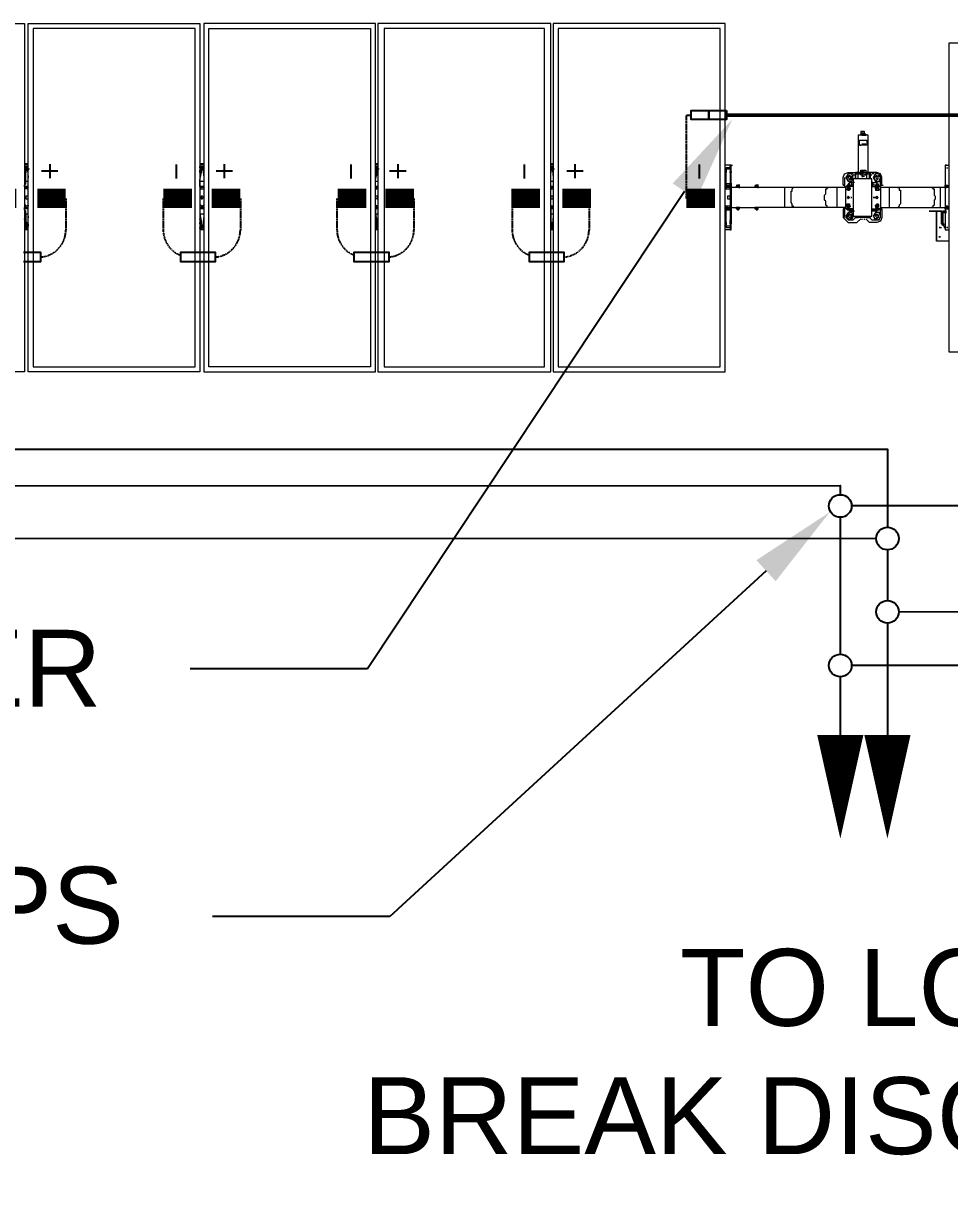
# Model space of a CAD drawing. Header units: feet. Extents: x -354 to 55127, y -297 to 4121.
# Drawn here: x 1827.2 to 2068, y 3451.3 to 3755.2 of the extents above; entities that cross this region are included whole.
import ezdxf
from ezdxf import colors
from ezdxf.entities.mleader import LeaderData, LeaderLine
from ezdxf.lldxf.tags import DXFTag
from ezdxf.math import Vec2, Vec3

# ---------------------------------------------------------------- set-up
doc = ezdxf.new("R2010")
doc.units = ezdxf.units.FT
doc.header["$MEASUREMENT"] = 0
doc.linetypes.add('HIDDEN', pattern=[0.375, 0.25, -0.125])
for name, color, linetype in [('E-DC HARNESS-NEG', 170, 'DC HARNESS CABLE'), ('E-DC HARNESS-POS', 10, 'DC HARNESS CABLE'), ('E-HARN-COMP', 8, 'Continuous'), ('E-TRNK-CABL-NEG', 6, 'HIDDEN'), ('E-TRUNK-CABLE-POS', 6, 'HIDDEN'), ('G-ANNO-TEXT', 1, 'Continuous'), ('Polarity-Text', 7, 'Continuous')]:
    doc.layers.add(name, color=color, linetype=linetype)
doc.styles.add('NEI-A', font='arial.ttf')
doc.styles.get("Standard").update_dxf_attribs({"font": 'arial.ttf'})
tags = doc.linetypes.add('DC HARNESS CABLE', pattern='A,0.5,-0.2,["DH",Standard,S=0.1,R=0,X=-0.1,Y=-0.05],-0.2', length=0.9).pattern_tags.tags
tags[6] = DXFTag(74, 10)

# ---------------------------------------------------------------- blocks, each defined once
blk = doc.blocks.new('A$C4742fff2')
at = {"lineweight": 5}
for points in [[(8.8646, 0), (8.6346, 0), (8.6346, 0.4666), (8.8646, 0.4666)], [(9.0996, 0), (8.8696, 0), (8.8696, 0.4666), (9.0996, 0.4666)], [(9.093, 0.0067), (9.093, 0.46), (8.8763, 0.46), (8.8763, 0.0067)], [(9.1046, 0), (9.3346, 0), (9.3346, 0.4666), (9.1046, 0.4666)], [(9.1113, 0.46), (9.328, 0.46), (9.328, 0.0067), (9.1113, 0.0067)], [(9.338, 0), (9.5696, 0), (9.5696, 0.4666), (9.338, 0.4666)], [(9.5613, 0.0067), (9.5613, 0.46), (9.3463, 0.46), (9.3463, 0.0067)], [(9.5729, 0), (9.8029, 0), (9.8029, 0.4666), (9.5729, 0.4666)], [(9.5796, 0.46), (9.5796, 0.0067), (9.7963, 0.0067), (9.7963, 0.46)], [(10.1029, 0.44), (10.1029, 0.0267), (10.1446, 0.0267), (10.1446, 0.44)], [(9.9829, 0.305), (9.9829, 0.31), (9.9913, 0.31), (9.9929, 0.31), (9.9929, 0.305), (9.9929, 0.3033), (9.9913, 0.3033), (9.9829, 0.3033)], [(9.9913, 0.305), (9.9896, 0.305), (9.9913, 0.305), (9.9896, 0.305)], [(9.8113, 0.2767), (9.8096, 0.2767), (9.8096, 0.2683), (9.8113, 0.2683), (9.8113, 0.2767), (9.8096, 0.2767)], [(9.9846, 0.2667), (9.9846, 0.27), (9.9913, 0.27), (9.9913, 0.2667)], [(9.9879, 0.2667), (9.9896, 0.2683), (9.9879, 0.2683), (9.9879, 0.27), (9.9863, 0.2683), (9.9863, 0.2667)], [(9.9929, 0.265), (9.9929, 0.2667), (9.9913, 0.2667), (9.9913, 0.265)], [(9.9729, 0.265), (9.9679, 0.265), (9.9646, 0.26), (9.9679, 0.255), (9.9729, 0.255), (9.9746, 0.26)], [(9.9713, 0.2567), (9.9679, 0.2567), (9.9663, 0.2583), (9.9663, 0.26), (9.9663, 0.2617), (9.9679, 0.2617), (9.9696, 0.2633), (9.9713, 0.2617), (9.9696, 0.2617), (9.9679, 0.26), (9.9696, 0.2583), (9.9713, 0.2583), (9.9713, 0.26), (9.9713, 0.2617), (9.9729, 0.2617), (9.9729, 0.26), (9.9729, 0.2583)], [(9.9996, 0.2083), (9.9996, 0.2583), (9.9746, 0.2583), (9.9746, 0.2083)], [(9.9996, 0.25), (10.0013, 0.25), (10.0013, 0.2533), (9.9996, 0.2533)], [(10.0096, 0.265), (10.0046, 0.265), (10.0013, 0.26), (10.0046, 0.255), (10.0096, 0.255), (10.0113, 0.26)], [(10.0063, 0.2633), (10.0046, 0.2617), (10.0029, 0.2617), (10.0029, 0.26), (10.0029, 0.2583), (10.0046, 0.2567), (10.0063, 0.2567), (10.0079, 0.2583), (10.0079, 0.26), (10.0079, 0.2617), (10.0063, 0.2617), (10.0046, 0.26), (10.0063, 0.2583), (10.0079, 0.2583), (10.0079, 0.26), (10.0079, 0.2617), (10.0063, 0.2617)], [(8.868, 0.235), (8.8663, 0.235), (8.8663, 0.2317), (8.8696, 0.2317), (8.8696, 0.2333), (8.8696, 0.235)], [(9.103, 0.235), (9.1013, 0.235), (9.1013, 0.2317), (9.103, 0.2317), (9.103, 0.2333), (9.1046, 0.2333)], [(9.3363, 0.235), (9.3346, 0.235), (9.3346, 0.2333), (9.3363, 0.2317), (9.338, 0.2317), (9.338, 0.2333), (9.338, 0.235)], [(9.5713, 0.235), (9.5696, 0.235), (9.5696, 0.2317), (9.5729, 0.2317), (9.5729, 0.2333), (9.5729, 0.235)], [(9.8079, 0.2317), (9.8096, 0.2317), (9.8096, 0.235), (9.8063, 0.235), (9.8063, 0.2333), (9.8063, 0.2317)], [(9.8113, 0.2483), (9.8096, 0.2483)], [(9.8113, 0.245), (9.8096, 0.245), (9.8096, 0.2467), (9.8096, 0.245)], [(9.8196, 0.2483), (9.8179, 0.2483)], [(9.8446, 0.2483), (9.8429, 0.2483)], [(9.9679, 0.2483), (9.9663, 0.2483)], [(9.9696, 0.2483), (9.9663, 0.2483)], [(9.9679, 0.235), (9.9663, 0.2333), (9.9679, 0.2317), (9.9696, 0.2333)], [(9.9679, 0.235), (9.9663, 0.2333), (9.9679, 0.2317), (9.9696, 0.2333)], [(9.9679, 0.235), (9.9663, 0.2333), (9.9679, 0.2317), (9.9696, 0.2333)], [(9.9679, 0.235), (9.9663, 0.2333), (9.9679, 0.2317), (9.9696, 0.2333)], [(9.9679, 0.2467), (9.9696, 0.2467), (9.9696, 0.245), (9.9679, 0.245)], [(9.9713, 0.2483), (9.9696, 0.2483)], [(10.0079, 0.2483), (10.0096, 0.2483), (10.0113, 0.2483), (10.0096, 0.2483), (10.0046, 0.2483)], [(10.0063, 0.2483), (10.0046, 0.2483)], [(10.0079, 0.245), (10.0046, 0.245), (10.0046, 0.2467), (10.0079, 0.2467)], [(10.0063, 0.235), (10.0046, 0.2333), (10.0063, 0.2317), (10.0079, 0.2333)], [(10.0063, 0.235), (10.0046, 0.2333), (10.0063, 0.2317), (10.0079, 0.2333)], [(10.0063, 0.235), (10.0046, 0.2333), (10.0063, 0.2317), (10.0079, 0.2333)], [(10.0063, 0.235), (10.0046, 0.2333), (10.0063, 0.2317), (10.0079, 0.2333)], [(10.0063, 0.245), (10.0063, 0.2467), (10.0079, 0.2467), (10.0079, 0.245)], [(10.0996, 0.25), (10.0979, 0.2483), (10.0996, 0.2467), (10.1013, 0.2483)], [(9.8096, 0.2183), (9.8113, 0.2183), (9.8096, 0.2183), (9.8096, 0.2217), (9.8113, 0.2217), (9.8096, 0.2217)], [(9.8196, 0.22), (9.8179, 0.22)], [(9.8229, 0.22), (9.8213, 0.22)], [(9.8446, 0.22), (9.8429, 0.22)], [(9.8479, 0.22), (9.8463, 0.22)], [(9.9663, 0.2217), (9.9663, 0.2233)], [(9.9679, 0.2217), (9.9696, 0.2217), (9.9696, 0.22), (9.9679, 0.22)], [(10.0046, 0.2233), (10.0079, 0.2233)], [(10.0063, 0.22), (10.0063, 0.2217), (10.0079, 0.2217), (10.0079, 0.22)], [(10.0996, 0.2217), (10.0979, 0.22), (10.0996, 0.2183), (10.1013, 0.22)], [(10.1013, 0.22), (10.1013, 0.2183), (10.0996, 0.2183), (10.0979, 0.2183), (10.0979, 0.22), (10.0996, 0.22)], [(10.1013, 0.22), (10.0996, 0.22)], [(10.1013, 0.22), (10.0996, 0.22)], [(9.8463, 0.2167), (9.8463, 0.2183), (9.8429, 0.2183), (9.8446, 0.2183), (9.8446, 0.2167)], [(9.9729, 0.2133), (9.9679, 0.2133), (9.9646, 0.2083), (9.9679, 0.2033), (9.9729, 0.2033), (9.9746, 0.2083)], [(9.9679, 0.2183), (9.9663, 0.2183)], [(9.9713, 0.2083), (9.9713, 0.2067), (9.9696, 0.2067), (9.9679, 0.2083), (9.9696, 0.21), (9.9713, 0.21), (9.9696, 0.2117), (9.9679, 0.21), (9.9663, 0.21), (9.9663, 0.2083), (9.9663, 0.2067), (9.9679, 0.205), (9.9713, 0.205), (9.9729, 0.2067), (9.9729, 0.2083), (9.9729, 0.21), (9.9713, 0.21)], [(9.9713, 0.2183), (9.9696, 0.2183)], [(9.9996, 0.2167), (10.0013, 0.2167), (10.0013, 0.215), (9.9996, 0.215)], [(10.0096, 0.2133), (10.0046, 0.2133), (10.0013, 0.2083), (10.0046, 0.2033), (10.0096, 0.2033), (10.0113, 0.2083)], [(10.0046, 0.21), (10.0063, 0.2117), (10.0063, 0.21), (10.0079, 0.21), (10.0079, 0.2083), (10.0079, 0.21), (10.0063, 0.21), (10.0046, 0.2083), (10.0063, 0.2067), (10.0079, 0.2067), (10.0079, 0.2083), (10.0079, 0.2067), (10.0063, 0.205), (10.0046, 0.205), (10.0029, 0.2067), (10.0029, 0.2083), (10.0029, 0.21)], [(10.0096, 0.2167), (10.0079, 0.2167)], [(10.0996, 0.215), (10.0979, 0.215), (10.0963, 0.215), (10.0979, 0.215), (10.0963, 0.215), (10.0979, 0.215), (10.0946, 0.215), (10.0963, 0.215), (10.0946, 0.215), (10.0963, 0.215), (10.0979, 0.215)], [(10.0979, 0.2133), (10.0963, 0.2133), (10.0946, 0.2133), (10.0963, 0.2133), (10.0979, 0.2133), (10.0996, 0.2133)], [(10.0963, 0.2133), (10.0946, 0.2133)], [(9.8096, 0.1983), (9.8096, 0.2), (9.8113, 0.2), (9.8113, 0.1983)], [(9.8113, 0.19), (9.8096, 0.19)], [(10.1013, 0.1933), (10.0996, 0.1933)]]:
    blk.add_lwpolyline(points, close=True, dxfattribs=at)
for points in [[(9.9929, 0.2583), (9.9929, 0.265), (9.9963, 0.265), (9.9963, 0.2667), (9.9946, 0.2667), (9.9946, 0.3167), (9.9813, 0.3167), (9.9813, 0.2667), (9.9829, 0.2667)], [(9.9896, 0.3183), (9.9913, 0.3183), (9.9913, 0.3167), (9.9896, 0.3167), (9.9896, 0.3183), (9.9913, 0.3183), (9.9896, 0.3183), (9.9896, 0.32), (9.9896, 0.3217), (9.9846, 0.3217), (9.9846, 0.32), (9.9846, 0.3183), (9.9846, 0.3167)], [(9.9846, 0.32), (9.9896, 0.32)], [(9.9846, 0.3183), (9.9863, 0.3183), (9.9879, 0.3183)], [(9.9879, 0.3167), (9.9863, 0.3167), (9.9879, 0.3167), (9.9863, 0.3167), (9.9879, 0.3167), (9.9896, 0.3167), (9.9879, 0.3167), (9.9863, 0.3167), (9.9863, 0.3183), (9.9879, 0.3183), (9.9863, 0.3183), (9.9879, 0.3183), (9.9896, 0.3183), (9.9879, 0.3183), (9.9863, 0.3183), (9.9896, 0.3183), (9.9879, 0.3183), (9.9863, 0.3183), (9.9879, 0.3183), (9.9913, 0.3183)], [(9.9863, 0.3183), (9.9879, 0.3183), (9.9863, 0.3183)], [(9.9896, 0.3167), (9.9913, 0.3167)], [(9.9829, 0.3033), (9.9846, 0.3033)], [(9.9863, 0.305), (9.9879, 0.305), (9.9863, 0.305)], [(9.9879, 0.305), (9.9896, 0.305), (9.9879, 0.305)], [(9.9896, 0.3033), (9.9896, 0.305), (9.9913, 0.305), (9.9896, 0.305), (9.9913, 0.305)], [(8.8696, 0.2783), (8.8646, 0.2783)], [(8.8646, 0.255), (8.8663, 0.255), (8.8663, 0.265), (8.868, 0.275)], [(8.8663, 0.27), (8.8663, 0.2733), (8.868, 0.275), (8.8696, 0.275)], [(8.868, 0.27), (8.868, 0.2733)], [(9.1046, 0.2783), (9.0996, 0.2783)], [(9.0996, 0.27), (9.1013, 0.2717), (9.1013, 0.275), (9.103, 0.275), (9.1046, 0.275)], [(9.1013, 0.255), (9.0996, 0.255), (9.0996, 0.2567), (9.1013, 0.265), (9.103, 0.275)], [(9.103, 0.27), (9.103, 0.2733)], [(9.338, 0.2783), (9.3346, 0.2783)], [(9.3346, 0.27), (9.3346, 0.2717), (9.3363, 0.2717), (9.3363, 0.275), (9.338, 0.275)], [(9.3363, 0.255), (9.3346, 0.255), (9.3346, 0.2567), (9.3363, 0.265), (9.3363, 0.275)], [(9.338, 0.27), (9.338, 0.2733)], [(9.5729, 0.2783), (9.5696, 0.2783)], [(9.5696, 0.27), (9.5696, 0.2733), (9.5713, 0.2733), (9.5713, 0.275), (9.5729, 0.275)], [(9.5713, 0.255), (9.5696, 0.255), (9.5696, 0.265), (9.5713, 0.275)], [(9.5713, 0.27), (9.5713, 0.2733)], [(9.8113, 0.2717), (9.8096, 0.2717), (9.8096, 0.2733), (9.8096, 0.2767), (9.8029, 0.2767)], [(9.8096, 0.2733), (9.8046, 0.2733), (9.8046, 0.2717), (9.8046, 0.27), (9.8046, 0.2683), (9.8046, 0.2667)], [(9.8046, 0.2517), (9.8046, 0.25), (9.8096, 0.25), (9.8096, 0.2517), (9.8046, 0.2517), (9.8046, 0.2717), (9.8096, 0.2717), (9.8096, 0.25), (9.8113, 0.25), (9.8113, 0.2483), (9.8113, 0.25), (9.8096, 0.25), (9.8096, 0.2483), (9.8096, 0.2467), (9.8113, 0.2467)], [(9.8113, 0.2767), (9.8096, 0.2767), (9.8113, 0.2767), (9.8129, 0.2767)], [(9.8113, 0.2683), (9.8113, 0.2667), (9.8096, 0.2667), (9.8096, 0.2683)], [(9.8096, 0.2667), (9.8113, 0.25), (9.8113, 0.2667)], [(9.9613, 0.25), (9.9629, 0.25), (9.9613, 0.25), (9.9613, 0.26), (9.9629, 0.265), (9.9679, 0.2667), (9.9813, 0.2667), (9.9796, 0.2667), (9.9779, 0.2667), (9.9813, 0.2667), (9.9813, 0.265), (9.9846, 0.265), (9.9913, 0.265), (9.9913, 0.2633), (9.9896, 0.2633)], [(9.9813, 0.2583), (9.9813, 0.265), (9.9779, 0.265), (9.9779, 0.2667), (9.9779, 0.265), (9.9779, 0.2583)], [(9.9813, 0.2667), (9.9846, 0.2667), (9.9813, 0.2667)], [(9.9846, 0.2633), (9.9846, 0.2667), (9.9863, 0.2667)], [(9.9879, 0.2683), (9.9896, 0.2683)], [(9.9929, 0.2667), (9.9913, 0.2667), (9.9929, 0.2667)], [(9.9946, 0.2667), (9.9929, 0.2667), (9.9946, 0.2667)], [(9.9979, 0.2583), (9.9979, 0.265), (9.9979, 0.2667), (9.9963, 0.2667), (9.9946, 0.2667)], [(10.0113, 0.25), (10.0129, 0.25), (10.0129, 0.26), (10.0113, 0.265), (10.0063, 0.2667), (9.9963, 0.2667)], [(10.0996, 0.2767), (10.0979, 0.2767), (10.0979, 0.19), (10.0996, 0.19)], [(10.0979, 0.2767), (10.1029, 0.2767)], [(10.0996, 0.2733), (10.1013, 0.2733)], [(8.868, 0.2483), (8.8663, 0.2483), (8.8646, 0.2483), (8.8646, 0.25), (8.8663, 0.2517), (8.8663, 0.255)], [(9.1013, 0.2483), (9.0996, 0.2483), (9.0996, 0.255)], [(9.3363, 0.2483), (9.3346, 0.2483), (9.3346, 0.255)], [(9.5713, 0.2483), (9.5696, 0.2483), (9.5696, 0.255)], [(9.9629, 0.26), (9.9629, 0.2467)], [(9.9679, 0.2633), (9.9646, 0.26)], [(9.9746, 0.2183), (9.9696, 0.2183), (9.9696, 0.2167), (9.9713, 0.2167), (9.9696, 0.2167), (9.9679, 0.2167), (9.9663, 0.2167), (9.9663, 0.2183), (9.9646, 0.2183), (9.9646, 0.2483), (9.9663, 0.2483), (9.9663, 0.25), (9.9696, 0.25), (9.9696, 0.2517), (9.9679, 0.2517), (9.9679, 0.25), (9.9663, 0.25)], [(9.9729, 0.2533), (9.9696, 0.2533), (9.9696, 0.25), (9.9729, 0.25)], [(9.9746, 0.265), (9.9713, 0.265)], [(9.9763, 0.2533), (9.9746, 0.2533), (9.9746, 0.25), (9.9729, 0.25), (9.9729, 0.2533), (9.9746, 0.2533)], [(9.9763, 0.2633), (9.9746, 0.2633)], [(9.9779, 0.265), (9.9796, 0.265)], [(9.9896, 0.2617), (9.9879, 0.2617), (9.9879, 0.2633), (9.9863, 0.2633), (9.9863, 0.2617), (9.9879, 0.2617)], [(9.9879, 0.265), (9.9896, 0.265)], [(9.9963, 0.265), (9.9979, 0.265)], [(9.9996, 0.2633), (9.9979, 0.2633)], [(10.0029, 0.265), (9.9996, 0.265)], [(9.9996, 0.2533), (10.0013, 0.2533), (10.0063, 0.2533), (10.0063, 0.25), (10.0013, 0.25)], [(9.9996, 0.2483), (10.0046, 0.2483), (10.0046, 0.25), (10.0063, 0.25), (10.0063, 0.2517), (10.0079, 0.2517), (10.0079, 0.25), (10.0046, 0.25)], [(10.0979, 0.2467), (10.0979, 0.2483), (10.0979, 0.25), (10.0996, 0.25), (10.0996, 0.2483), (10.1013, 0.2483), (10.1013, 0.2467), (10.0996, 0.2467), (10.0979, 0.2467), (10.0979, 0.2483), (10.0996, 0.2483), (10.1013, 0.2483), (10.0996, 0.25), (10.1013, 0.25), (10.1013, 0.2483), (10.0996, 0.2483), (10.1013, 0.2483), (10.0996, 0.2483), (10.1013, 0.2483), (10.0996, 0.2483), (10.1013, 0.2483), (10.1013, 0.2467), (10.0996, 0.2467), (10.0979, 0.2467), (10.0913, 0.2467), (10.0796, 0.2467), (10.0346, 0.2467), (10.0113, 0.2467), (10.0113, 0.26), (10.0079, 0.2633)], [(8.8696, 0.2483), (8.8646, 0.2483)], [(8.8696, 0.2467), (8.8663, 0.2467), (8.8646, 0.2467)], [(8.8696, 0.245), (8.8663, 0.245), (8.8646, 0.245)], [(8.8663, 0.245), (8.8663, 0.2467)], [(9.1046, 0.2483), (9.0996, 0.2483)], [(9.1046, 0.2467), (9.0996, 0.2467), (9.1013, 0.2467)], [(9.0996, 0.2467), (9.0996, 0.245), (9.1046, 0.245)], [(9.338, 0.2483), (9.3346, 0.2483)], [(9.338, 0.2467), (9.3346, 0.2467), (9.3363, 0.2467)], [(9.3346, 0.2467), (9.3346, 0.245), (9.338, 0.245)], [(9.5729, 0.2483), (9.5696, 0.2483)], [(9.5729, 0.2467), (9.5696, 0.2467), (9.5713, 0.2467)], [(9.5696, 0.2467), (9.5696, 0.245), (9.5729, 0.245)], [(9.8063, 0.2483), (9.8046, 0.2483), (9.8096, 0.2483), (9.8096, 0.2467)], [(9.8046, 0.2467), (9.8046, 0.2483)], [(9.9646, 0.2467), (9.9529, 0.2467), (9.9413, 0.2467), (9.8946, 0.2467), (9.8829, 0.2467), (9.8463, 0.2467), (9.8429, 0.2467), (9.8213, 0.2467), (9.8179, 0.2467), (9.8113, 0.2467), (9.8096, 0.2467), (9.8046, 0.2467), (9.8046, 0.245), (9.8096, 0.245), (9.8096, 0.2217)], [(9.8113, 0.2483), (9.8113, 0.2467), (9.8113, 0.2483)], [(9.8113, 0.22), (9.8113, 0.2467), (9.8113, 0.22)], [(9.8179, 0.25), (9.8213, 0.25), (9.8196, 0.25), (9.8213, 0.25), (9.8229, 0.25), (9.8213, 0.25)], [(9.8196, 0.2467), (9.8179, 0.2467), (9.8179, 0.2483), (9.8213, 0.2483), (9.8229, 0.2483), (9.8213, 0.2483), (9.8213, 0.2467), (9.8229, 0.2467)], [(9.8429, 0.25), (9.8463, 0.25), (9.8446, 0.25), (9.8463, 0.25), (9.8479, 0.25), (9.8463, 0.25)], [(9.8446, 0.2467), (9.8429, 0.2467), (9.8429, 0.2483), (9.8463, 0.2483), (9.8479, 0.2483), (9.8463, 0.2483), (9.8463, 0.2467), (9.8479, 0.2467)], [(9.9696, 0.2483), (9.9663, 0.2483)], [(9.9696, 0.2467), (9.9696, 0.245), (9.9713, 0.245), (9.9696, 0.245), (9.9696, 0.2433), (9.9663, 0.2433), (9.9663, 0.245)], [(9.9679, 0.2433), (9.9696, 0.2433), (9.9696, 0.245), (9.9679, 0.245), (9.9696, 0.245), (9.9696, 0.2467), (9.9663, 0.2467), (9.9663, 0.245), (9.9696, 0.245), (9.9679, 0.245), (9.9663, 0.245), (9.9679, 0.245), (9.9679, 0.2467)], [(9.9679, 0.245), (9.9696, 0.245), (9.9679, 0.245)], [(9.9746, 0.2483), (9.9696, 0.2483), (9.9696, 0.25), (9.9713, 0.25)], [(10.0113, 0.2483), (10.0113, 0.2183), (10.0129, 0.2183), (10.0129, 0.2167), (10.0129, 0.2067), (10.0113, 0.2017), (10.0063, 0.2), (9.9963, 0.2), (9.9913, 0.205)], [(10.0046, 0.2483), (10.0079, 0.2483), (10.0079, 0.25), (10.0096, 0.25)], [(10.0079, 0.2467), (10.0079, 0.245), (10.0096, 0.245), (10.0079, 0.245), (10.0046, 0.245), (10.0046, 0.2433), (10.0063, 0.2433), (10.0046, 0.2433)], [(10.0096, 0.245), (10.0079, 0.245), (10.0096, 0.245), (10.0079, 0.245), (10.0063, 0.245), (10.0046, 0.245), (10.0063, 0.245), (10.0063, 0.2467)], [(10.0046, 0.245), (10.0046, 0.2433), (10.0079, 0.2433), (10.0096, 0.2433)], [(10.0079, 0.245), (10.0096, 0.245), (10.0096, 0.2433), (10.0079, 0.2433)], [(10.0129, 0.25), (10.0146, 0.25)], [(10.0979, 0.25), (10.0979, 0.25)], [(10.0979, 0.2483), (10.0979, 0.2483)], [(10.0979, 0.2467), (10.0979, 0.2467)], [(10.0996, 0.25), (10.0996, 0.25)], [(10.0996, 0.2467), (10.0996, 0.2467)], [(10.1013, 0.25), (10.1013, 0.25)], [(10.1013, 0.2483), (10.1013, 0.2483)], [(10.1013, 0.2467), (10.1013, 0.2467)], [(8.8696, 0.2233), (8.8696, 0.2217), (8.8663, 0.2217), (8.8663, 0.2233), (8.8646, 0.2233)], [(8.8663, 0.2117), (8.8663, 0.215), (8.8646, 0.2167), (8.8646, 0.2183), (8.8646, 0.22), (8.8663, 0.22), (8.8696, 0.22)], [(8.8663, 0.22), (8.8663, 0.2233)], [(9.1046, 0.2233), (9.103, 0.2217), (9.1013, 0.2217), (9.1013, 0.2233), (9.0996, 0.2233), (9.0996, 0.22), (9.0996, 0.2183)], [(9.1046, 0.22), (9.0996, 0.22), (9.1013, 0.22)], [(9.338, 0.2233), (9.338, 0.2217), (9.3363, 0.2217), (9.3346, 0.2233), (9.3346, 0.22), (9.3346, 0.2183)], [(9.338, 0.22), (9.3346, 0.22), (9.3363, 0.22)], [(9.5729, 0.2233), (9.5729, 0.2217), (9.5696, 0.2217), (9.5696, 0.2233), (9.5696, 0.22), (9.5696, 0.2183)], [(9.5729, 0.22), (9.5696, 0.22), (9.5713, 0.22)], [(9.8046, 0.2217), (9.8046, 0.2183), (9.8096, 0.2183), (9.8096, 0.2167), (9.8113, 0.2167), (9.8096, 0.2167), (9.8096, 0.195), (9.8046, 0.195), (9.8046, 0.1933), (9.8096, 0.1933), (9.8096, 0.19), (9.8029, 0.19)], [(9.8113, 0.2217), (9.8096, 0.2217), (9.8046, 0.2217), (9.8063, 0.2217)], [(9.8046, 0.22), (9.8096, 0.22)], [(9.8113, 0.22), (9.8179, 0.22), (9.8179, 0.2183), (9.8196, 0.2183), (9.8196, 0.2167), (9.8213, 0.2167), (9.8213, 0.2183), (9.8179, 0.2183)], [(9.8113, 0.2183), (9.8113, 0.22), (9.8113, 0.2183)], [(9.8179, 0.22), (9.8213, 0.22), (9.8179, 0.22)], [(9.8229, 0.2183), (9.8213, 0.2183), (9.8213, 0.22), (9.8429, 0.22), (9.8429, 0.2183)], [(9.8429, 0.22), (9.8463, 0.22), (9.8429, 0.22)], [(9.9646, 0.22), (9.9413, 0.22), (9.8946, 0.22), (9.8829, 0.22), (9.8463, 0.22), (9.8463, 0.2183), (9.8479, 0.2183)], [(9.9629, 0.22), (9.9629, 0.2067)], [(9.9679, 0.22), (9.9696, 0.22), (9.9696, 0.2217), (9.9679, 0.2217), (9.9696, 0.2217), (9.9696, 0.2233), (9.9663, 0.2233), (9.9663, 0.225), (9.9696, 0.225), (9.9696, 0.2233), (9.9696, 0.2217), (9.9713, 0.2217)], [(9.9663, 0.2217), (9.9679, 0.2217), (9.9679, 0.2233), (9.9696, 0.2217), (9.9679, 0.2217)], [(9.9679, 0.2333), (9.9696, 0.2333)], [(9.9729, 0.2333), (9.9713, 0.2333), (9.9729, 0.2333)], [(10.0046, 0.2333), (10.0013, 0.2333), (10.0046, 0.2333)], [(10.0079, 0.2217), (10.0063, 0.2217), (10.0079, 0.2217), (10.0079, 0.2233), (10.0079, 0.2217), (10.0096, 0.2217), (10.0079, 0.2217), (10.0079, 0.2233), (10.0063, 0.2233), (10.0063, 0.2217), (10.0046, 0.2217), (10.0046, 0.2233), (10.0046, 0.2217), (10.0046, 0.22), (10.0079, 0.22)], [(10.0063, 0.2333), (10.0079, 0.2333)], [(10.0063, 0.2033), (10.0079, 0.2033), (10.0113, 0.2067), (10.0113, 0.22), (10.0229, 0.22), (10.0346, 0.22), (10.0796, 0.22), (10.0913, 0.22), (10.0979, 0.22), (10.0979, 0.2183), (10.0996, 0.2183), (10.1013, 0.2183), (10.1029, 0.2183)], [(10.0979, 0.2217), (10.0979, 0.22)], [(10.0979, 0.2217), (10.0979, 0.2217)], [(10.0996, 0.2217), (10.0979, 0.2217)], [(10.0979, 0.22), (10.0979, 0.22)], [(10.0996, 0.22), (10.0996, 0.2217)], [(10.1013, 0.22), (10.0996, 0.2217)], [(10.0996, 0.2217), (10.0996, 0.2217)], [(10.1013, 0.2217), (10.0996, 0.2217)], [(10.0996, 0.22), (10.1013, 0.22)], [(10.0996, 0.22), (10.1013, 0.22)], [(10.0996, 0.22), (10.1013, 0.22)], [(10.1013, 0.2217), (10.1013, 0.2217)], [(10.1013, 0.22), (10.1013, 0.2217)], [(10.1013, 0.22), (10.1013, 0.22)], [(10.1013, 0.2183), (10.1013, 0.22)], [(8.8696, 0.2183), (8.8663, 0.2183), (8.8646, 0.2183)], [(8.8646, 0.2117), (8.8663, 0.2117), (8.8663, 0.2017), (8.868, 0.195), (8.868, 0.1933), (8.8696, 0.1933)], [(9.1046, 0.2183), (9.0996, 0.2183), (9.0996, 0.2117), (9.1013, 0.2017), (9.1013, 0.195), (9.103, 0.1933), (9.1046, 0.1933)], [(9.338, 0.2183), (9.3346, 0.2183), (9.3346, 0.2117), (9.3363, 0.2017), (9.3363, 0.1933), (9.3363, 0.1917), (9.338, 0.1917)], [(9.5729, 0.2183), (9.5696, 0.2183), (9.5696, 0.2117), (9.5696, 0.2017), (9.5713, 0.195), (9.5713, 0.1933), (9.5729, 0.1933)], [(9.8046, 0.195), (9.8046, 0.2167), (9.8096, 0.2167), (9.8113, 0.2167)], [(9.8096, 0.2167), (9.8046, 0.2167), (9.8063, 0.2167)], [(9.8096, 0.2), (9.8113, 0.2183), (9.8113, 0.2)], [(9.9629, 0.2183), (9.9613, 0.2183), (9.9613, 0.2167), (9.9613, 0.2067), (9.9679, 0.2), (9.9796, 0.2), (9.9846, 0.205)], [(9.9646, 0.2067), (9.9679, 0.2033), (9.9696, 0.2033)], [(9.9663, 0.2183), (9.9696, 0.2183), (9.9663, 0.2183)], [(9.9663, 0.2183), (9.9679, 0.2183), (9.9696, 0.2183)], [(9.9663, 0.2167), (9.9696, 0.2167), (9.9679, 0.2167)], [(9.9729, 0.215), (9.9696, 0.215), (9.9696, 0.2167), (9.9729, 0.2167)], [(9.9713, 0.2033), (9.9746, 0.2033), (9.9779, 0.2067), (9.9796, 0.2067)], [(9.9763, 0.215), (9.9746, 0.215), (9.9746, 0.2167), (9.9729, 0.2167), (9.9729, 0.215), (9.9746, 0.215)], [(9.9779, 0.2083), (9.9779, 0.2067), (9.9813, 0.2067)], [(9.9929, 0.2083), (9.9929, 0.2067), (9.9813, 0.2067), (9.9813, 0.2083)], [(9.9863, 0.205), (9.9863, 0.2033)], [(9.9896, 0.2033), (9.9896, 0.205)], [(9.9929, 0.2067), (9.9963, 0.2067), (9.9979, 0.2067), (9.9979, 0.2083)], [(9.9963, 0.2067), (9.9996, 0.2033), (10.0046, 0.2033)], [(9.9996, 0.2183), (10.0046, 0.2183), (10.0046, 0.2167), (10.0063, 0.2167), (10.0079, 0.2167), (10.0079, 0.2183), (10.0046, 0.2183), (10.0096, 0.2183), (10.0113, 0.2183), (10.0096, 0.2183), (10.0079, 0.2183), (10.0063, 0.2183), (10.0046, 0.2183), (10.0063, 0.2183), (10.0046, 0.2183)], [(10.0013, 0.2167), (10.0063, 0.2167), (10.0063, 0.215), (10.0013, 0.215), (9.9996, 0.215)], [(10.0046, 0.2167), (10.0079, 0.2167), (10.0063, 0.2167)], [(10.0763, 0.215), (10.0779, 0.215), (10.0763, 0.215)], [(10.0779, 0.215), (10.0796, 0.215)], [(10.0846, 0.215), (10.0779, 0.215), (10.0846, 0.215)], [(10.0846, 0.215), (10.0863, 0.215), (10.0846, 0.215)], [(10.0979, 0.19), (10.1029, 0.19), (10.1029, 0.175), (10.1013, 0.175), (10.0863, 0.175), (10.0863, 0.215), (10.0929, 0.215), (10.0946, 0.215), (10.0946, 0.2133), (10.0946, 0.1983), (10.0929, 0.1983), (10.0929, 0.215), (10.0863, 0.215), (10.0879, 0.215), (10.0863, 0.215), (10.0863, 0.175)], [(10.0963, 0.2133), (10.0946, 0.2133), (10.0929, 0.2133), (10.0946, 0.2133), (10.0946, 0.215)], [(10.0946, 0.215), (10.0963, 0.215), (10.0946, 0.215)], [(10.0946, 0.2133), (10.0946, 0.2133)], [(10.0946, 0.2133), (10.0946, 0.2133)], [(10.0963, 0.1983), (10.0946, 0.1983), (10.0963, 0.1967), (10.0946, 0.1983), (10.0946, 0.2133), (10.0963, 0.2133), (10.0979, 0.2133), (10.0996, 0.2133), (10.0979, 0.2133), (10.0946, 0.2133)], [(10.0946, 0.2133), (10.0963, 0.2133)], [(10.0946, 0.2133), (10.0963, 0.2133)], [(10.0963, 0.2133), (10.0963, 0.2133)], [(10.0963, 0.2133), (10.0963, 0.2133)], [(10.0963, 0.2133), (10.0979, 0.2133)], [(10.0963, 0.2133), (10.0979, 0.2133)], [(10.0963, 0.2133), (10.0979, 0.2133), (10.0996, 0.2133)], [(10.0963, 0.2133), (10.0979, 0.2133)], [(10.0963, 0.2133), (10.0979, 0.2133)], [(10.0963, 0.2133), (10.0979, 0.2133), (10.0996, 0.2133)], [(10.0979, 0.2183), (10.0979, 0.2183)], [(10.0996, 0.2183), (10.0996, 0.2183)], [(10.1013, 0.2183), (10.1013, 0.2183)], [(8.8696, 0.19), (8.8646, 0.19)], [(8.8663, 0.1983), (8.8663, 0.195), (8.8663, 0.1933), (8.868, 0.1933), (8.868, 0.1917), (8.8696, 0.1917)], [(8.868, 0.1967), (8.868, 0.1933), (8.868, 0.1917)], [(9.0996, 0.1983), (9.1013, 0.195), (9.1013, 0.1933), (9.103, 0.1933), (9.103, 0.1917), (9.103, 0.1933), (9.103, 0.1967)], [(9.1046, 0.19), (9.0996, 0.19)], [(9.3363, 0.1917), (9.3363, 0.195), (9.3346, 0.195), (9.3346, 0.1983)], [(9.338, 0.19), (9.3346, 0.19)], [(9.3363, 0.1933), (9.338, 0.1933), (9.338, 0.1967)], [(9.5696, 0.1983), (9.5696, 0.1933), (9.5713, 0.1933), (9.5713, 0.1917), (9.5713, 0.1933), (9.5713, 0.1967)], [(9.5729, 0.19), (9.5696, 0.19)], [(9.5713, 0.1917), (9.5729, 0.1917)], [(9.8046, 0.2), (9.8046, 0.1983)], [(9.8046, 0.1967), (9.8046, 0.1983), (9.8046, 0.1967)], [(9.8096, 0.1983), (9.8096, 0.1917), (9.8113, 0.1917), (9.8113, 0.1983)], [(9.8113, 0.195), (9.8096, 0.195), (9.8096, 0.1933), (9.8113, 0.1933)], [(9.8096, 0.1917), (9.8096, 0.19), (9.8113, 0.19), (9.8113, 0.1917)], [(10.0913, 0.1933), (10.0896, 0.1933), (10.0913, 0.1933), (10.0929, 0.1933)], [(10.0929, 0.1983), (10.0963, 0.195), (10.0963, 0.1933)], [(10.0963, 0.195), (10.0979, 0.195)], [(10.0896, 0.1817), (10.0896, 0.18)], [(10.0913, 0.18), (10.0913, 0.1817)]]:
    blk.add_lwpolyline(points, dxfattribs=at)
at = {"color": 8, "lineweight": 5, "true_color": 0x808080}
for points in [[(8.8696, 0.2767), (8.8646, 0.2767)], [(8.8646, 0.2733), (8.8663, 0.275), (8.868, 0.275), (8.8696, 0.26)], [(8.8646, 0.2717), (8.8663, 0.2717), (8.8663, 0.27), (8.8646, 0.2633)], [(8.8646, 0.27), (8.8663, 0.27), (8.8663, 0.2683), (8.8646, 0.2667)], [(8.868, 0.2733), (8.868, 0.2733)], [(8.8696, 0.2717), (8.8696, 0.27), (8.8696, 0.2717), (8.8713, 0.2717)], [(9.1046, 0.2767), (9.0996, 0.2767)], [(9.0996, 0.2733), (9.0996, 0.275), (9.103, 0.275), (9.1046, 0.26)], [(9.0996, 0.2717), (9.1013, 0.2717), (9.1013, 0.27), (9.0996, 0.2633)], [(9.0996, 0.2667), (9.0996, 0.27)], [(9.103, 0.2733), (9.103, 0.2733)], [(9.103, 0.2717), (9.1046, 0.27), (9.103, 0.2717), (9.1046, 0.2717)], [(9.338, 0.2767), (9.3346, 0.2767)], [(9.3346, 0.2733), (9.3346, 0.275), (9.3363, 0.275), (9.338, 0.26)], [(9.3346, 0.2633), (9.3346, 0.2717), (9.3363, 0.2717)], [(9.3346, 0.2667), (9.3346, 0.27), (9.3363, 0.27)], [(9.338, 0.2733), (9.338, 0.2733)], [(9.338, 0.2717), (9.338, 0.27), (9.338, 0.2717), (9.3396, 0.2717)], [(9.5729, 0.2767), (9.5696, 0.2767)], [(9.5696, 0.2733), (9.5696, 0.275), (9.5713, 0.275), (9.5729, 0.26)], [(9.5696, 0.2633), (9.5696, 0.2717), (9.5713, 0.2717)], [(9.5696, 0.2667), (9.5696, 0.27)], [(9.5713, 0.2733), (9.5713, 0.2733)], [(9.5729, 0.2717), (9.5729, 0.27), (9.5729, 0.2717), (9.5746, 0.2717)], [(9.8046, 0.2733), (9.8029, 0.2717)], [(9.8029, 0.255), (9.8046, 0.27), (9.8029, 0.27)], [(9.8046, 0.2683), (9.8029, 0.2683), (9.8046, 0.2683)], [(9.8029, 0.2617), (9.8046, 0.2667)], [(10.0979, 0.2767), (10.0979, 0.2483)], [(8.8696, 0.255), (8.8663, 0.255)], [(9.1046, 0.255), (9.0996, 0.255)], [(9.338, 0.255), (9.3346, 0.255)], [(9.5729, 0.255), (9.5696, 0.255)], [(9.9779, 0.2583), (9.9779, 0.265)], [(9.9963, 0.2583), (9.9963, 0.265)], [(9.8029, 0.25), (9.8046, 0.25), (9.8029, 0.2467), (9.8046, 0.2467)], [(9.8029, 0.245), (9.8046, 0.245)], [(9.8046, 0.25), (9.8063, 0.25)], [(9.8213, 0.2483), (9.8179, 0.2483)], [(9.8213, 0.2467), (9.8179, 0.2467)], [(9.8463, 0.2483), (9.8429, 0.2483)], [(9.8463, 0.2467), (9.8429, 0.2467)], [(9.8829, 0.22), (9.8829, 0.2467)], [(9.8946, 0.22), (9.8946, 0.2217), (9.8929, 0.2217), (9.8929, 0.225), (9.8913, 0.2267), (9.8913, 0.2283), (9.8913, 0.23), (9.8913, 0.2317), (9.8913, 0.2333), (9.8913, 0.235), (9.8913, 0.2367), (9.8913, 0.2383), (9.8913, 0.24), (9.8913, 0.2417), (9.8929, 0.2417), (9.8929, 0.2433), (9.8929, 0.245), (9.8946, 0.2467)], [(9.9413, 0.22), (9.9396, 0.22), (9.9396, 0.2217), (9.9379, 0.2233), (9.9379, 0.225), (9.9379, 0.2267), (9.9379, 0.2283), (9.9363, 0.23), (9.9363, 0.2317), (9.9363, 0.2333), (9.9363, 0.235), (9.9363, 0.2367), (9.9379, 0.2383), (9.9379, 0.24), (9.9379, 0.2417), (9.9379, 0.2433), (9.9379, 0.245), (9.9396, 0.245), (9.9396, 0.2467), (9.9413, 0.2467)], [(9.9529, 0.22), (9.9529, 0.2467)], [(9.9613, 0.25), (9.9629, 0.25)], [(9.9663, 0.25), (9.9696, 0.25)], [(9.9663, 0.2483), (9.9696, 0.2483)], [(9.9679, 0.2433), (9.9663, 0.2433)], [(9.9679, 0.2433), (9.9679, 0.2433)], [(10.0046, 0.25), (10.0079, 0.25)], [(10.0046, 0.2483), (10.0096, 0.2483)], [(10.0063, 0.2433), (10.0063, 0.2433)], [(10.0113, 0.25), (10.0129, 0.25)], [(10.0229, 0.2467), (10.0229, 0.22)], [(10.0346, 0.2467), (10.0363, 0.2467), (10.0363, 0.2433), (10.0379, 0.2433), (10.0379, 0.2417), (10.0379, 0.24), (10.0379, 0.2383), (10.0379, 0.2367), (10.0379, 0.235), (10.0379, 0.2333), (10.0379, 0.2317), (10.0379, 0.23), (10.0379, 0.2283), (10.0379, 0.2267), (10.0379, 0.225), (10.0363, 0.2233), (10.0363, 0.2217), (10.0346, 0.22)], [(10.0796, 0.2467), (10.0813, 0.2467), (10.0813, 0.245), (10.0829, 0.245), (10.0829, 0.2433), (10.0829, 0.2417), (10.0829, 0.24), (10.0829, 0.2383), (10.0829, 0.2367), (10.0846, 0.235), (10.0846, 0.2333), (10.0846, 0.2317), (10.0829, 0.23), (10.0829, 0.2283), (10.0829, 0.2267), (10.0829, 0.225), (10.0829, 0.2233), (10.0813, 0.2217), (10.0813, 0.22), (10.0796, 0.22)], [(10.0913, 0.2467), (10.0913, 0.22)], [(10.0979, 0.2467), (10.0979, 0.22)], [(9.8046, 0.2167), (9.8029, 0.22)], [(9.8179, 0.22), (9.8213, 0.22)], [(9.8429, 0.22), (9.8463, 0.22)], [(9.9663, 0.2233), (9.9663, 0.225), (9.9696, 0.225), (9.9696, 0.2233)], [(10.0046, 0.2233), (10.0063, 0.2233), (10.0063, 0.225), (10.0079, 0.225), (10.0079, 0.2233), (10.0096, 0.2233), (10.0079, 0.2233)], [(8.8646, 0.195), (8.8663, 0.195), (8.8663, 0.1967), (8.8646, 0.205)], [(8.8663, 0.2117), (8.8696, 0.2117)], [(8.8696, 0.2083), (8.868, 0.1933)], [(9.0996, 0.2117), (9.1046, 0.2117)], [(9.0996, 0.195), (9.1013, 0.195), (9.1013, 0.1967), (9.0996, 0.205)], [(9.1046, 0.2083), (9.103, 0.1933)], [(9.3346, 0.2117), (9.338, 0.2117)], [(9.3346, 0.205), (9.3346, 0.195), (9.3363, 0.195)], [(9.338, 0.2083), (9.3363, 0.1933)], [(9.5696, 0.2117), (9.5729, 0.2117)], [(9.5696, 0.205), (9.5696, 0.195), (9.5713, 0.195)], [(9.5729, 0.2083), (9.5713, 0.1933)], [(9.8029, 0.2167), (9.8046, 0.2167), (9.8063, 0.2167)], [(9.8029, 0.2117), (9.8046, 0.1967), (9.8029, 0.1967), (9.8046, 0.195)], [(9.8029, 0.2), (9.8046, 0.2), (9.8029, 0.205)], [(9.8179, 0.2183), (9.8213, 0.2183)], [(9.8429, 0.2183), (9.8463, 0.2183)], [(9.9629, 0.2167), (9.9613, 0.2167)], [(9.9663, 0.2183), (9.9696, 0.2183)], [(9.9663, 0.2167), (9.9696, 0.2167)], [(9.9779, 0.2067), (9.9779, 0.2083)], [(9.9963, 0.2067), (9.9963, 0.2083)], [(10.0046, 0.2183), (10.0096, 0.2183)], [(10.0046, 0.2167), (10.0079, 0.2167)], [(10.0129, 0.2167), (10.0113, 0.2167)], [(10.0979, 0.2133), (10.0946, 0.2133)], [(10.0979, 0.2183), (10.0979, 0.19)], [(8.8646, 0.1983), (8.8663, 0.1983), (8.8646, 0.2)], [(8.868, 0.1917), (8.8663, 0.1917), (8.8663, 0.1933), (8.8646, 0.1933)], [(8.8696, 0.19), (8.8646, 0.19)], [(8.868, 0.1933), (8.868, 0.1933)], [(8.8696, 0.1983), (8.8696, 0.195), (8.8696, 0.1967)], [(9.0996, 0.1983), (9.0996, 0.2)], [(9.103, 0.1917), (9.0996, 0.1917), (9.0996, 0.1933)], [(9.1046, 0.19), (9.0996, 0.19)], [(9.103, 0.195), (9.1046, 0.1983)], [(9.1046, 0.1967), (9.103, 0.195), (9.1046, 0.195)], [(9.103, 0.1933), (9.103, 0.1933)], [(9.3363, 0.1983), (9.3346, 0.1983), (9.3346, 0.2)], [(9.3363, 0.1917), (9.3346, 0.1917), (9.3346, 0.1933)], [(9.338, 0.19), (9.3346, 0.19)], [(9.338, 0.1983), (9.338, 0.195), (9.338, 0.1967)], [(9.338, 0.1933), (9.338, 0.1933)], [(9.5696, 0.1983), (9.5696, 0.2)], [(9.5713, 0.1917), (9.5696, 0.1917), (9.5696, 0.1933)], [(9.5729, 0.19), (9.5696, 0.19)], [(9.5713, 0.1933), (9.5713, 0.1933)], [(9.5729, 0.1983), (9.5729, 0.195), (9.5729, 0.1967)], [(9.8029, 0.1983), (9.8046, 0.1983)], [(10.0963, 0.1967), (10.0963, 0.1967)], [(10.0963, 0.195), (10.0979, 0.195)], [(10.0963, 0.1933), (10.0979, 0.1933)]]:
    blk.add_lwpolyline(points, dxfattribs=at)
for points in [[(9.8046, 0.2217), (9.8029, 0.2217)], [(9.9679, 0.22), (9.9663, 0.22), (9.9663, 0.2217), (9.9679, 0.2233), (9.9696, 0.2233), (9.9696, 0.2217), (9.9696, 0.22)], [(10.0079, 0.22), (10.0063, 0.22), (10.0046, 0.2217), (10.0063, 0.2217), (10.0063, 0.2233), (10.0079, 0.2233), (10.0079, 0.2217)]]:
    blk.add_lwpolyline(points, close=True, dxfattribs=at)

msp = doc.modelspace()

# ---------------------------------------------------------------- linework, layer by layer
at = {"layer": 'E-DC HARNESS-NEG', "ltscale": 0.5}
for points in [[(1314.73, 3635.03), (2039.54, 3635.08), (2039.54, 3632.69)], [(2710.49, 3629.75), (2042.48, 3629.75)], [(2039.54, 3626.8), (2039.54, 3591.24)], [(3913.27, 3588.31), (2042.48, 3588.29)], [(2039.54, 3585.35), (2039.54, 3570.22)]]:
    msp.add_lwpolyline(points, dxfattribs=at)
at = {"layer": 'E-DC HARNESS-NEG', "linetype": 'Continuous', "flags": 128}
msp.add_lwpolyline([(2039.54, 3543.3, 0, 12, 0), (2039.54, 3570.22, 0, 0, 0)], format="xyseb", dxfattribs=at)
at = {"layer": 'E-DC HARNESS-POS', "ltscale": 0.5}
for points in [[(1334.42, 3644.5), (2051.79, 3644.5), (2051.79, 3624.22)], [(125.57, 3621.38), (2048.84, 3621.28)], [(2051.79, 3618.34), (2051.79, 3605.18)], [(2730.48, 3602.18), (2054.73, 3602.23)], [(2051.79, 3599.29), (2051.79, 3570.22)]]:
    msp.add_lwpolyline(points, dxfattribs=at)
at = {"layer": 'E-DC HARNESS-POS', "linetype": 'Continuous', "flags": 128}
msp.add_lwpolyline([(2051.79, 3543.3, 0, 12, 0), (2051.79, 3570.22, 0, 0, 0)], format="xyseb", dxfattribs=at)
at = {"layer": 'E-HARN-COMP'}
for points in [[(2005.36, 3732.51), (2005.36, 3730.19), (2000.8, 3730.19), (2000.8, 3732.51)], [(2009.92, 3732.51), (2009.92, 3730.19), (2005.36, 3730.19), (2005.36, 3732.51)]]:
    msp.add_lwpolyline(points, close=True, dxfattribs=at)
at = {"layer": 'E-HARN-COMP', "const_width": 5}
for points in [[(1817.94, 3709.71), (1825.39, 3709.71)], [(1830.79, 3709.71), (1838.24, 3709.71)], [(1863.55, 3709.71), (1871, 3709.71)], [(1876.15, 3709.71), (1883.61, 3709.71)], [(1908.91, 3709.71), (1916.37, 3709.71)], [(1921.26, 3709.71), (1928.71, 3709.71)], [(1954.01, 3709.71), (1961.47, 3709.71)], [(1967.31, 3709.71), (1974.76, 3709.71)], [(1999.49, 3709.71), (2006.94, 3709.71)]]:
    msp.add_lwpolyline(points, dxfattribs=at)
at = {"layer": 'E-HARN-COMP'}
for points in [[(1827.21, 3693.3), (1831.77, 3693.3), (1831.77, 3695.62), (1827.21, 3695.62)], [(1872.57, 3695.62), (1868.01, 3695.62), (1868.01, 3693.3), (1872.57, 3693.3)], [(1872.57, 3693.3), (1877.13, 3693.3), (1877.13, 3695.62), (1872.57, 3695.62)], [(1917.67, 3695.62), (1913.11, 3695.62), (1913.11, 3693.3), (1917.67, 3693.3)], [(1917.67, 3693.3), (1922.24, 3693.3), (1922.24, 3695.62), (1917.67, 3695.62)], [(1963.2, 3695.62), (1958.63, 3695.62), (1958.63, 3693.3), (1963.2, 3693.3)], [(1963.2, 3693.3), (1967.76, 3693.3), (1967.76, 3695.62), (1963.2, 3695.62)]]:
    msp.add_lwpolyline(points, dxfattribs=at)
for centre in [(2039.54, 3629.75), (2051.79, 3621.28), (2051.79, 3602.23), (2039.54, 3588.29)]:
    msp.add_circle(centre, 2.94, dxfattribs=at)
at = {"layer": 'E-TRNK-CABL-NEG', "ltscale": 0.1}
msp.add_lwpolyline([(1999.55, 3709.71), (1999.55, 3731.35), (2000.8, 3731.35)], dxfattribs=at)
at = {"layer": 'E-TRNK-CABL-NEG', "color": 7, "linetype": 'Continuous', "ltscale": 0.1, "const_width": 1}
msp.add_lwpolyline([(2009.92, 3731.35), (2074.72, 3731.35)], dxfattribs=at)
at = {"layer": 'E-TRNK-CABL-NEG', "ltscale": 0.1}
for points in [[(1863.55, 3709.71), (1863.55, 3701.47, 0.30854), (1868.01, 3694.93, 0.30854)], [(1908.72, 3709.71), (1908.72, 3701.47, 0.305811), (1913.11, 3694.96, 0.305811)], [(1954.24, 3709.71), (1954.24, 3701.47, 0.305811), (1958.63, 3694.96, 0.305811)]]:
    msp.add_lwpolyline(points, format="xyb", dxfattribs=at)
at = {"layer": 'E-TRUNK-CABLE-POS', "ltscale": 0.1}
for points in [[(1838.24, 3709.71), (1838.24, 3701.47, -0.391396), (1831.77, 3694.47, -0.391396)], [(1883.61, 3709.71), (1883.61, 3701.47, -0.391396), (1877.13, 3694.47, -0.391396)], [(1928.71, 3709.71), (1928.71, 3701.47, -0.391396), (1922.24, 3694.47, -0.391396)], [(1974.24, 3709.71), (1974.24, 3701.47, -0.391396), (1967.76, 3694.47, -0.391396)]]:
    msp.add_lwpolyline(points, format="xyb", dxfattribs=at)
at = {"layer": 'Polarity-Text'}
for p, q in [((1834.05, 3718.56), (1834.05, 3714.94)), ((1866.94, 3718.49), (1866.94, 3714.87)), ((1879.41, 3718.56), (1879.41, 3714.94)), ((1912.31, 3718.49), (1912.31, 3714.87)), ((1924.52, 3718.56), (1924.52, 3714.94)), ((1957.41, 3718.49), (1957.41, 3714.87)), ((1970.57, 3718.56), (1970.57, 3714.94)), ((2002.88, 3718.49), (2002.88, 3714.87)), ((1836.19, 3716.75), (1831.91, 3716.75)), ((1881.55, 3716.75), (1877.28, 3716.75)), ((1926.66, 3716.75), (1922.38, 3716.75)), ((1972.71, 3716.75), (1968.43, 3716.75))]:
    msp.add_line(p, q, dxfattribs=at)

# ---------------------------------------------------------------- block references
at = {"xscale": 194.04614304, "yscale": 194.04614304, "zscale": 194.04614304}
msp.add_blockref('A$C4742fff2', (107.36, 3664.64), dxfattribs=at)

# ---------------------------------------------------------------- texts
at = {"layer": 'G-ANNO-TEXT', "insert": (2219.17, 3461, -22.9), "char_height": 20, "width": 320.0701, "attachment_point": 9, "style": 'NEI-A', "bg_fill": 3, "box_fill_scale": 1.5, "bg_fill_color": 256, "bg_fill_transparency": 0}
msp.add_mtext('\\pxqc;TO LOAD \\PBREAK DISCONNECT', dxfattribs=at)

# ---------------------------------------------------------------- next in the draw order: leaders
at = {"layer": 'G-ANNO-TEXT'}
ml = msp.add_multileader_mtext('Standard', dxfattribs=at)
ml.set_content('(TYP.) BLA DROPS', color=256, style='NEI-A')
ml.set_leader_properties()
ml.build(insert=Vec2(0, 0))
ml.multileader.update_dxf_attribs({"dogleg_length": 0.36, "arrow_head_size": 22.51})
ctx = ml.context
ctx.base_point, ctx.char_height, ctx.arrow_head_size, ctx.landing_gap_size, ctx.plane_origin = Vec3(1585.02, 3523.04, -22.9), 20, 22.51, 23.05, Vec3(9550.68, -2048.83, -22.9)
ctx.text_align_type = 2
notes = []
notes.append((ctx, [(1, (1, 1, 0), (1922.47, 3523.04, -22.9), (-1, 0), 46.1, [(1, [(2036.81, 3628.17, -22.9)], 0, [])])]))
ctx.mtext.insert, ctx.mtext.width, ctx.mtext.alignment, ctx.mtext.flow_direction = Vec3(1853.32, 3535.98, -22.9), 247.1441, 3, 5
ctx.mtext.has_bg_fill, ctx.mtext.bg_color, ctx.mtext.bg_scale_factor, ctx.mtext.bg_transparency, ctx.mtext.use_window_bg_color = 1, -1073741824, 1.5, 0, 1
for ctx, leaders in notes:
    for number, flags, end, landing, length, lines in leaders:
        leader = LeaderData()
        leader.index, (leader.has_last_leader_line, leader.has_dogleg_vector, leader.attachment_direction) = number, flags
        leader.last_leader_point, leader.dogleg_vector, leader.dogleg_length = Vec3(end), Vec3(landing), length
        for number, points, colour, breaks in lines:
            line = LeaderLine()
            line.index, line.vertices, line.color, line.breaks = number, Vec3.list(points), colors.encode_raw_color(colour), breaks
            leader.lines.append(line)
        ctx.leaders.append(leader)

# ---------------------------------------------------------------- next in the draw order: leaders
ml = msp.add_multileader_mtext('Standard', dxfattribs=at)
ml.set_content('MOTOR GAP STRING JUMPER', color=256, style='NEI-A')
ml.set_leader_properties()
ml.build(insert=Vec2(0, 0))
ml.multileader.update_dxf_attribs({"dogleg_length": 0.36, "arrow_head_size": 22.51})
ctx = ml.context
ctx.base_point, ctx.char_height, ctx.arrow_head_size, ctx.landing_gap_size, ctx.plane_origin = Vec3(1420.19, 3587.4, -22.9), 20, 22.51, 23.05, Vec3(9628.08, -1861.51, -22.9)
ctx.text_align_type = 2
notes = []
notes.append((ctx, [(1, (1, 1, 0), (1916.66, 3587.4, -22.9), (-1, 0), 46.1, [(0, [(2011.5, 3730.29, -22.9)], 0, [])])]))
ctx.mtext.insert, ctx.mtext.width, ctx.mtext.alignment, ctx.mtext.flow_direction = Vec3(1847.51, 3597.57, -22.9), 406.5438, 3, 5
ctx.mtext.has_bg_fill, ctx.mtext.bg_color, ctx.mtext.bg_scale_factor, ctx.mtext.bg_transparency, ctx.mtext.use_window_bg_color = 1, -1073741824, 1.5, 0, 1
for ctx, leaders in notes:
    for number, flags, end, landing, length, lines in leaders:
        leader = LeaderData()
        leader.index, (leader.has_last_leader_line, leader.has_dogleg_vector, leader.attachment_direction) = number, flags
        leader.last_leader_point, leader.dogleg_vector, leader.dogleg_length = Vec3(end), Vec3(landing), length
        for number, points, colour, breaks in lines:
            line = LeaderLine()
            line.index, line.vertices, line.color, line.breaks = number, Vec3.list(points), colors.encode_raw_color(colour), breaks
            leader.lines.append(line)
        ctx.leaders.append(leader)

doc.saveas('drawing.dxf')
